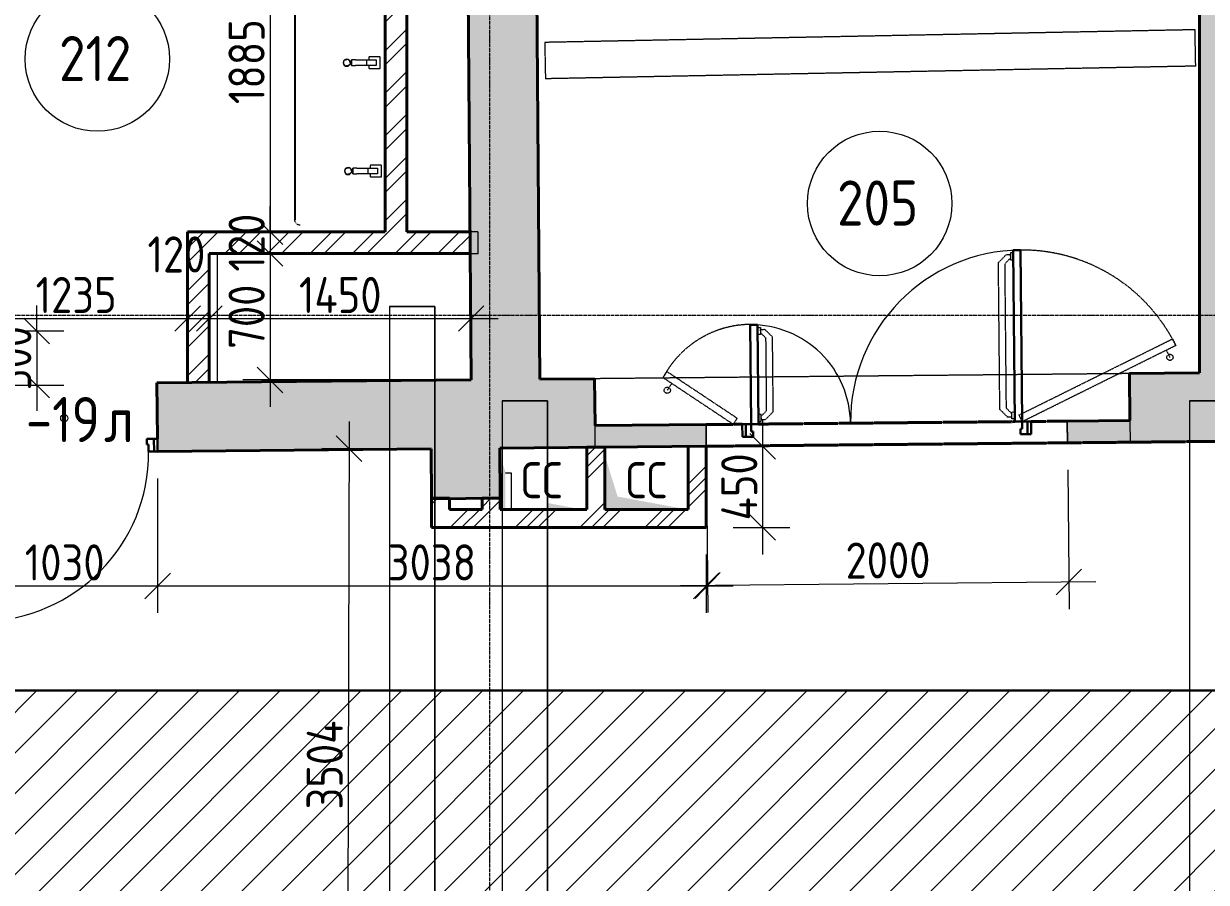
# Model space of a CAD drawing. Header units: millimetres. Extents: x -11886 to 379896, y -8130 to 47743.
# Drawn here: x 147968 to 154518, y 10265 to 15021 of the extents above; entities that cross this region are included whole.
import ezdxf

# ---------------------------------------------------------------- set-up
doc = ezdxf.new("R2010")
doc.units = ezdxf.units.MM
for name, pattern in [('ADSK_Линия сетки', [25, 20, -2.5, 0, -2.5]), ('ADSK_Сверху', [4.5, 3, -1.5]), ('ADSK_Снесено', [4.5, 3, -1.5]), ('ADSK_Штриховая_ш2 п1', [3, 2, -1])]:
    doc.linetypes.add(name, pattern=pattern)
for name, color, linetype, lineweight in [('Аннотация', 7, 'Continuous', 9), ('Каркас', 7, 'Continuous', 18), ('Марки дверей', 7, 'Continuous', 20), ('Марки помещений', 7, 'Continuous', 20), ('Оси', 7, 'Continuous', 9), ('Размеры', 7, 'Continuous', 9), ('Узлы', 7, 'Continuous', 18)]:
    doc.layers.add(name, color=color, linetype=linetype, lineweight=lineweight)
for name, color, linetype, lineweight, true_color in [('Двери', 5, 'Continuous', 18, 0x0000ff), ('Линии', 7, 'Continuous', 9, 0x00a600), ('Сантехника', 5, 'Continuous', 18, 0x0000ff), ('Стены внутренние', 5, 'Continuous', 18, 0x0000ff)]:
    doc.layers.add(name, color=color, linetype=linetype, lineweight=lineweight, true_color=true_color)
doc.styles.add('GOST Common_1', font='GOST_Common.ttf', dxfattribs={"width": 0.9, "height": 200})
doc.styles.add('GOST Common_2', font='GOST_Common.ttf', dxfattribs={"width": 0.9, "height": 250})
doc.dimstyles.new('ADSK_Основной_2_мм', dxfattribs={"dimscale": 304.8, "dimtxt": 201.142999, "dimasz": 0.463911, "dimexe": 0.492126, "dimexo": 0.492126, "dimgap": 0.098425, "dimtad": 1, "dimdec": 1, "dimrnd": 0.1, "dimdsep": 46, "dimtxsty": 'GOST Common_1', "dimblk1": 'OBLIQUE', "dimblk2": 'OBLIQUE', "dimsah": 1, "dimcen": 0.09, "dimdle": 0.492126, "dimazin": 2, "dimtfac": 1, "dimtdec": 4, "dimtix": 1, "dimtmove": 0, "dimatfit": 3, "dimfxl": 1, "dimtvp": 1, "dimtolj": 1, "dimtzin": 0, "dimlwd": 20, "dimlwe": 20, "dimarcsym": 2})
doc.dimstyles.new('ADSK_Основной_2_мм_Округление_до_1_мм', dxfattribs={"dimscale": 304.8, "dimtxt": 201.142999, "dimasz": 0.463911, "dimexe": 0.492126, "dimexo": 0.492126, "dimgap": 0.098425, "dimtad": 1, "dimdec": 0, "dimdsep": 46, "dimtxsty": 'GOST Common_1', "dimblk1": 'OBLIQUE', "dimblk2": 'OBLIQUE', "dimsah": 1, "dimcen": 0.09, "dimdle": 0.492126, "dimazin": 2, "dimtfac": 1, "dimtdec": 4, "dimtix": 1, "dimtmove": 0, "dimatfit": 3, "dimfxl": 1, "dimtvp": 1, "dimtolj": 1, "dimtzin": 0, "dimlwd": 20, "dimlwe": 20, "dimarcsym": 2})
doc.dimstyles.new('ADSK_Основной_2_мм_Округление_до_1_мм_1', dxfattribs={"dimscale": 304.8, "dimtxt": 201.142999, "dimasz": 0.463911, "dimexe": 0.492126, "dimexo": 0.492126, "dimgap": 0.098425, "dimtad": 1, "dimdec": 0, "dimdsep": 46, "dimtxsty": 'GOST Common_1', "dimblk1": 'OBLIQUE', "dimblk2": 'OBLIQUE', "dimsah": 1, "dimcen": 0.09, "dimdle": 0.492126, "dimazin": 2, "dimtfac": 1, "dimtdec": 4, "dimtix": 1, "dimtmove": 1, "dimatfit": 3, "dimfxl": 1, "dimtvp": 1, "dimtolj": 1, "dimtzin": 0, "dimlwd": 20, "dimlwe": 20, "dimarcsym": 2})
pattern_1 = [(45, (108139.4, 150), (-179.6051, 179.6051), []), (45, (108202.9, 150), (0, 359.2102), []), (45, (108075.9, 150), (0, 359.2102), [])]
pattern_2 = [(45, (108139.4, 150), (-117.8655, 117.8655), []), (45, (108217.98, 150), (-117.8655, 117.8655), [])]

# ---------------------------------------------------------------- blocks, each defined once
blk = doc.blocks.new('ADSK_БалкаЖБ_Прямоугольная - 201_4х245мм-824913-02 План 2-го этажа маркировочный')
at = {"layer": 'Каркас', "color": 253, "linetype": 'ADSK_Сверху', "true_color": 0xaaaaaa}
for p, q in [((-1801, 100.7), (-1801, -100.7)), ((-1801, 100.7), (1801, 100.7)), ((1801, -100.7), (1801, 100.7)), ((-1801, -100.7), (1801, -100.7))]:
    blk.add_line(p, q, dxfattribs=at)
blk = doc.blocks.new('Раковина с 2-3 кранами для санузла - 500x1800 3 taps-2317887-02 План 2-го этажа маркировочный')
at = {"layer": 'Сантехника'}
for p, q in [((-764.1, 503.1), (-763.2, 503.9)), ((1018.1, 499.1), (1018.9, 498.2)), ((110, 196.6), (140, 196.6)), ((110, 196.6), (110, 173.6)), ((140, 196.6), (110, 196.6)), ((140, 173.6), (140, 196.6)), ((710, 204.1), (740, 204.1)), ((710, 204.1), (710, 181.1)), ((740, 204.1), (710, 204.1)), ((740, 181.1), (740, 204.1)), ((-490, 189.1), (-460, 189.1)), ((-490, 189.1), (-490, 166.1)), ((-460, 189.1), (-490, 189.1)), ((-490, 106.5), (-490, 166.1)), ((-460, 166.1), (-460, 189.1)), ((-460, 166.1), (-460, 106.5)), ((110, 114), (110, 173.6)), ((140, 173.6), (140, 114)), ((710, 121.5), (710, 181.1)), ((740, 181.1), (740, 121.5)), ((-506.8, 91.2), (-506.8, 31.6)), ((-490, 93.1), (-504.9, 93.1)), ((-490, 71.5), (-490, 106.5)), ((-460, 106.5), (-490, 106.5)), ((-490, 51.5), (-490, 71.5)), ((-460, 106.5), (-460, 71.5)), ((-445.4, 93.1), (-460, 93.1)), ((-460, 71.5), (-460, 51.5)), ((-443.5, 31.6), (-443.5, 91.2)), ((93.2, 98.7), (93.2, 39.1)), ((110, 100.6), (95.1, 100.6)), ((110, 79), (110, 114)), ((140, 114), (110, 114)), ((110, 59), (110, 79)), ((140, 114), (140, 79)), ((154.6, 100.6), (140, 100.6)), ((140, 79), (140, 59)), ((156.5, 39.1), (156.5, 98.7)), ((693.2, 106.2), (693.2, 46.6)), ((710, 108.1), (695.1, 108.1)), ((710, 86.5), (710, 121.5)), ((740, 121.5), (710, 121.5)), ((710, 66.5), (710, 86.5)), ((740, 66.5), (710, 66.5)), ((740, 121.5), (740, 86.5)), ((754.6, 108.1), (740, 108.1)), ((740, 86.5), (740, 66.5)), ((756.5, 46.6), (756.5, 106.2)), ((-505.3, 30.1), (-445, 30.1)), ((-460, 51.5), (-490, 51.5)), ((94.7, 37.6), (155, 37.6)), ((140, 59), (110, 59)), ((694.7, 45.1), (755, 45.1))]:
    blk.add_line(p, q, dxfattribs=at)
at = {"layer": 'Сантехника', "flags": 128}
for points in [[(-775, 480), (-775, 481.2), (-774.9, 482.4), (-774.8, 483.6), (-774.6, 484.8), (-774.4, 486), (-774.1, 487.1)], [(-773.5, 489.4), (-773.1, 490.6), (-772.6, 491.7), (-772.1, 492.8), (-771.6, 493.9)], [(-770.4, 495.9), (-769.8, 496.9), (-769.1, 497.9), (-768.3, 498.9), (-767.6, 499.8)], [(-758.1, 507), (-757, 507.5), (-755.9, 508), (-754.7, 508.4)], [(-752.4, 509.1), (-751.3, 509.3), (-750.1, 509.6), (-748.9, 509.7), (-747.7, 509.9), (-746.5, 510), (-745.3, 510), (-745, 510)], [(995, 510), (996.2, 510), (997.4, 509.9), (998.6, 509.8), (999.8, 509.6), (1001, 509.4), (1002.1, 509.1)], [(1004.4, 508.5), (1005.6, 508.1), (1006.7, 507.6), (1007.8, 507.1), (1008.9, 506.6)], [(1010.9, 505.4), (1011.9, 504.8), (1012.9, 504.1), (1013.9, 503.3), (1014.8, 502.6)], [(1022, 493.1), (1022.5, 492), (1023, 490.9), (1023.4, 489.7)], [(1024.1, 487.4), (1024.3, 486.3), (1024.6, 485.1), (1024.7, 483.9), (1024.9, 482.7), (1025, 481.5), (1025, 480.3), (1025, 480)]]:
    blk.add_lwpolyline(points, dxfattribs=at)
at = {"layer": 'Сантехника'}
for centre, radius, start, end in [((-475, 215), 20, 0, 180), ((-475, 215), 20, 180, 360), ((-475, 215), 18.2, 165.15778, 180), ((-475, 215), 18.2, 180, 191.34075), ((-475, 215), 16.3, 175.36727, 180), ((-475, 215), 16.3, 175.36727, 180), ((-475, 215), 16.3, 180, 198.62064), ((-475, 215), 16.3, 180, 198.62064), ((-475, 215), 18.2, 208.98332, 219.73377), ((-475, 215), 18.2, 95.84531, 146.66266), ((-475, 215), 16.3, 216.87489, 225), ((-475, 215), 16.3, 216.87489, 225), ((-475, 215), 18.2, 225, 229.4056), ((-475, 215), 18.2, 232.75928, 242.71908), ((-475, 215), 18.2, 265.13096, 274.18327), ((-475, 215), 18.2, 85.13096, 94.18327), ((-475, 215), 18.2, 275.84531, 326.66266), ((-475, 215), 18.2, 52.75928, 62.71908), ((-475, 215), 16.3, 36.87489, 45), ((-475, 215), 16.3, 36.87489, 45), ((-475, 215), 18.2, 45, 49.4056), ((-475, 215), 18.2, 28.98332, 39.73377), ((-475, 215), 16.3, 0, 18.62064), ((-475, 215), 16.3, 0, 18.62064), ((-475, 215), 16.3, 355.36727, 360), ((-475, 215), 16.3, 355.36727, 360), ((-475, 215), 18.2, 345.15778, 360), ((-475, 215), 18.2, 0, 11.34075), ((125, 222.5), 20, 0, 180), ((125, 222.5), 20, 180, 360), ((125, 222.5), 18.2, 165.15778, 180), ((125, 222.5), 18.2, 180, 191.34075), ((125, 222.5), 16.3, 175.36727, 180), ((125, 222.5), 16.3, 175.36727, 180), ((125, 222.5), 16.3, 180, 198.62064), ((125, 222.5), 16.3, 180, 198.62064), ((125, 222.5), 18.2, 208.98332, 219.73377), ((125, 222.5), 18.2, 95.84531, 146.66266), ((125, 222.5), 16.3, 216.87489, 225), ((125, 222.5), 16.3, 216.87489, 225), ((125, 222.5), 18.2, 225, 229.4056), ((125, 222.5), 18.2, 232.75928, 242.71908), ((125, 222.5), 18.2, 265.13096, 274.18327), ((125, 222.5), 18.2, 85.13096, 94.18327), ((125, 222.5), 18.2, 275.84531, 326.66266), ((125, 222.5), 18.2, 52.75928, 62.71908), ((125, 222.5), 16.3, 36.87489, 45), ((125, 222.5), 16.3, 36.87489, 45), ((125, 222.5), 18.2, 45, 49.4056), ((125, 222.5), 18.2, 28.98332, 39.73377), ((125, 222.5), 16.3, 0, 18.62064), ((125, 222.5), 16.3, 0, 18.62064), ((125, 222.5), 16.3, 355.36727, 360), ((125, 222.5), 16.3, 355.36727, 360), ((125, 222.5), 18.2, 345.15778, 360), ((125, 222.5), 18.2, 0, 11.34075), ((725, 230), 20, 0, 180), ((725, 230), 20, 180, 360), ((725, 230), 18.2, 165.15778, 180), ((725, 230), 18.2, 180, 191.34075), ((725, 230), 16.3, 175.36727, 180), ((725, 230), 16.3, 175.36727, 180), ((725, 230), 16.3, 180, 198.62064), ((725, 230), 16.3, 180, 198.62064), ((725, 230), 18.2, 208.98332, 219.73377), ((725, 230), 18.2, 95.84531, 146.66266), ((725, 230), 16.3, 216.87489, 225), ((725, 230), 16.3, 216.87489, 225), ((725, 230), 18.2, 225, 229.4056), ((725, 230), 18.2, 232.75928, 239.32121), ((725, 230), 18.2, 265.13096, 274.18327), ((725, 230), 18.2, 85.13096, 94.18327), ((725, 230), 18.2, 275.84531, 326.66266), ((725, 230), 18.2, 52.75928, 62.71908), ((725, 230), 16.3, 36.87489, 45), ((725, 230), 16.3, 36.87489, 45), ((725, 230), 18.2, 45, 49.4056), ((725, 230), 18.2, 28.98332, 39.73377), ((725, 230), 16.3, 0, 18.62064), ((725, 230), 16.3, 0, 18.62064), ((725, 230), 16.3, 355.36727, 360), ((725, 230), 16.3, 355.36727, 360), ((725, 230), 18.2, 345.15778, 360), ((725, 230), 18.2, 0, 11.34075), ((-504.9, 91.2), 1.87, 90, 180), ((-504.9, 91.2), 1.87, 120, 150), ((-504.9, 91.2), 1.87, 120, 150), ((-504.9, 91.2), 1.87, 120, 150), ((-445.4, 91.2), 1.87, 0, 90), ((-445.4, 91.2), 1.87, 30, 60), ((-445.4, 91.2), 1.87, 30, 60), ((-445.4, 91.2), 1.87, 30, 60), ((95.1, 98.7), 1.87, 90, 180), ((95.1, 98.7), 1.87, 120, 150), ((95.1, 98.7), 1.87, 120, 150), ((95.1, 98.7), 1.87, 120, 150), ((154.6, 98.7), 1.87, 0, 90), ((154.6, 98.7), 1.87, 30, 60), ((154.6, 98.7), 1.87, 30, 60), ((154.6, 98.7), 1.87, 30, 60), ((695.1, 106.2), 1.87, 90, 180), ((695.1, 106.2), 1.87, 120, 150), ((695.1, 106.2), 1.87, 120, 150), ((695.1, 106.2), 1.87, 120, 150), ((754.6, 106.2), 1.87, 0, 90), ((754.6, 106.2), 1.87, 30, 60), ((754.6, 106.2), 1.87, 30, 60), ((754.6, 106.2), 1.87, 30, 60), ((-505.3, 31.6), 1.49, 180, 270), ((-445, 31.6), 1.49, 270, 360), ((94.7, 39.1), 1.49, 180, 270), ((155, 39.1), 1.49, 270, 360), ((694.7, 46.6), 1.49, 180, 270), ((755, 46.6), 1.49, 270, 360)]:
    blk.add_arc(centre, radius, start, end, dxfattribs=at)
blk = doc.blocks.new('AC_Дверь_Однопольная - Д-19л 1030х2200h-1983133-02 План 2-го этажа маркировочный')
at = {"layer": 'Двери', "lineweight": 30}
for p, q in [((465, 1120), (425, 1120)), ((425, 1120), (425, 190)), ((465, 190), (465, 1120)), ((-495, 190), (-515, 190)), ((-515, 190), (-515, 120)), ((-465, 190), (-495, 190)), ((-495, 190), (-495, 120)), ((-495, 120), (-495, 190)), ((-465, 150), (-465, 190)), ((-455, 150), (-465, 150)), ((-455, 120), (-455, 150)), ((425, 190), (465, 190)), ((465, 150), (455, 150)), ((455, 150), (455, 120)), ((495, 190), (465, 190)), ((465, 190), (465, 150)), ((495, 120), (495, 190)), ((515, 190), (495, 190)), ((495, 190), (495, 120)), ((515, 120), (515, 190)), ((-515, 120), (-495, 120)), ((-495, 120), (-455, 120)), ((455, 120), (495, 120)), ((495, 120), (515, 120))]:
    blk.add_line(p, q, dxfattribs=at)
at = {"layer": 'Двери'}
blk.add_arc((465, 190), 930, 90, 180, dxfattribs=at)
blk = doc.blocks.new('AC_Дверь_Двупольная - Д-16л 1500х2200h 2-V222-02 План 2-го этажа маркировочный')
at = {"layer": 'Двери', "linetype": 'ADSK_Сверху', "lineweight": 9}
for p, q in [((670.3, 984.5), (627.5, 941.7)), ((694, 984.5), (670.3, 984.5)), ((710, 995), (694, 995)), ((694, 995), (694, 956.5)), ((694, 975.8), (694, 984.5)), ((627.5, 128.4), (627.5, 941.7)), ((694, 965.7), (663.9, 935.6)), ((663.9, 134.4), (663.9, 935.6)), ((694, 956.5), (710, 956.5)), ((-710, 595), (-694, 595)), ((-694, 595), (-694, 556.5)), ((-694, 556.5), (-710, 556.5)), ((-694, 575.8), (-694, 584.5)), ((-694, 584.5), (-670.3, 584.5)), ((-694, 565.7), (-663.9, 535.6)), ((-670.3, 584.5), (-627.5, 541.7)), ((-663.9, 134.4), (-663.9, 535.6)), ((-627.5, 128.4), (-627.5, 541.7)), ((-694, 104.3), (-663.9, 134.4)), ((694, 104.3), (663.9, 134.4)), ((-694, 113.5), (-710, 113.5)), ((-710, 75), (-694, 75)), ((-694, 75), (-694, 113.5)), ((-694, 94.3), (-694, 85.6)), ((-694, 85.6), (-670.3, 85.6)), ((-670.3, 85.6), (-627.5, 128.4)), ((670.3, 85.6), (627.5, 128.4)), ((694, 85.6), (670.3, 85.6)), ((694, 75), (694, 113.5)), ((694, 113.5), (710, 113.5)), ((710, 75), (694, 75))]:
    blk.add_line(p, q, dxfattribs=at)
at = {"layer": 'Двери', "lineweight": 30}
for p, q in [((750, 1010), (710, 1010)), ((710, 1010), (710, 60)), ((750, 60), (750, 1010)), ((-750, 610), (-710, 610)), ((-750, 60), (-750, 610)), ((-710, 610), (-710, 60)), ((-800, 60), (-780, 60)), ((-800, -10), (-800, 60)), ((-780, 60), (-750, 60)), ((-780, -10), (-780, 60)), ((-780, 60), (-780, -10)), ((-710, 60), (-750, 60)), ((-750, 60), (-750, 20)), ((-750, 20), (-740, 20)), ((-740, 20), (-740, -10)), ((710, 60), (750, 60)), ((750, 20), (740, 20)), ((740, 20), (740, -10)), ((780, 60), (750, 60)), ((750, 60), (750, 20)), ((780, -10), (780, 60)), ((800, 60), (780, 60)), ((780, 60), (780, -10)), ((800, -10), (800, 60)), ((-780, -10), (-800, -10)), ((-740, -10), (-780, -10)), ((740, -10), (780, -10)), ((780, -10), (800, -10))]:
    blk.add_line(p, q, dxfattribs=at)
at = {"layer": 'Двери'}
for centre, radius, start, end in [((750, 60), 950, 90, 180), ((-750, 60), 550, 360, 90)]:
    blk.add_arc(centre, radius, start, end, dxfattribs=at)
blk = doc.blocks.new('ADSK_Марка_Помещение_ОдноЗначение - Номер-247393-02 План 2-го этажа маркировочный')
at = {"layer": 'Марки помещений'}
blk.add_circle((0, 0), 4, dxfattribs=at)
blk = doc.blocks.new('ADSK_Марка_Дверь - Типоразмер_ADSK_Марка-58376-02 План 2-го этажа маркировочный')
at = {"layer": 'Марки дверей', "lineweight": 9}
blk.add_circle((0, 0), 0.2, dxfattribs=at)
blk = doc.blocks.new('_Oblique')
at = {"color": 0, "linetype": 'ByBlock', "lineweight": -2}
blk.add_line((-0.5, -0.5), (0.5, 0.5), dxfattribs=at)
blk = doc.blocks.new('*D1610')
at = {"layer": 'Defpoints', "color": 0, "transparency": 16777216}
for p in [(151748.5, 12680.6), (153748.4, 12699.7), (151755.9, 11909.5)]:
    blk.add_point(p, dxfattribs=at)
at = {"layer": 'Размеры', "color": 0, "lineweight": 20, "transparency": 16777216}
for p, q in [((151749.9, 12530.6), (151757.3, 11759.5)), ((153749.8, 12549.7), (153757.2, 11778.7)), ((153905.8, 11930.1), (151605.9, 11908))]:
    blk.add_line(p, q, dxfattribs=at)
at = {"layer": 'Размеры', "color": 0, "lineweight": 20, "transparency": 16777216, "xscale": 141.4, "yscale": 141.4, "zscale": 141.4}
for p, rotation in [((153755.8, 11928.6), 0.5492755345304712), ((151755.9, 11909.5), 180.5492755345305)]:
    blk.add_blockref('_Oblique', p, dxfattribs=dict(at, rotation=rotation))
at = {"layer": 'Размеры', "color": 0, "lineweight": 20, "transparency": 16777216, "insert": (152754.6, 12049.1), "char_height": 200, "width": 605.475, "attachment_point": 5, "rotation": 0.54928, "style": 'GOST Common_1'}
blk.add_mtext('\\A1;2000', dxfattribs=at)
blk = doc.blocks.new('*D1633')
at = {"layer": 'Defpoints', "color": 0, "transparency": 16777216}
for p in [(147679.9, 12641.6), (148709.9, 12651.4), (148709.9, 11907.2)]:
    blk.add_point(p, dxfattribs=at)
at = {"layer": 'Размеры', "color": 0, "lineweight": 20, "transparency": 16777216}
for p, q in [((147679.9, 12491.6), (147679.9, 11757.2)), ((148709.9, 12501.4), (148709.9, 11757.2)), ((147529.9, 11907.2), (148859.9, 11907.2))]:
    blk.add_line(p, q, dxfattribs=at)
at = {"layer": 'Размеры', "color": 0, "lineweight": 20, "transparency": 16777216, "xscale": 141.4, "yscale": 141.4, "zscale": 141.4, "rotation": 180}
blk.add_blockref('_Oblique', (147679.9, 11907.2), dxfattribs=at)
at = {"layer": 'Размеры', "color": 0, "lineweight": 20, "transparency": 16777216, "xscale": 141.4, "yscale": 141.4, "zscale": 141.4}
blk.add_blockref('_Oblique', (148709.9, 11907.2), dxfattribs=at)
at = {"layer": 'Размеры', "color": 0, "lineweight": 20, "transparency": 16777216, "insert": (148194.9, 12037.2), "char_height": 200, "width": 560.473, "attachment_point": 5, "style": 'GOST Common_1'}
blk.add_mtext('\\A1;1030', dxfattribs=at)
blk = doc.blocks.new('*D1634')
at = {"layer": 'Defpoints', "color": 0, "transparency": 16777216}
for p in [(148709.9, 12651.4), (151747.9, 12230.6), (151747.9, 11907.2)]:
    blk.add_point(p, dxfattribs=at)
at = {"layer": 'Размеры', "color": 0, "lineweight": 20, "transparency": 16777216}
for p, q in [((148709.9, 12501.4), (148709.9, 11757.2)), ((151747.9, 12080.6), (151747.9, 11757.2)), ((148559.9, 11907.2), (151897.9, 11907.2))]:
    blk.add_line(p, q, dxfattribs=at)
at = {"layer": 'Размеры', "color": 0, "lineweight": 20, "transparency": 16777216, "xscale": 141.4, "yscale": 141.4, "zscale": 141.4, "rotation": 180}
blk.add_blockref('_Oblique', (148709.9, 11907.2), dxfattribs=at)
at = {"layer": 'Размеры', "color": 0, "lineweight": 20, "transparency": 16777216, "xscale": 141.4, "yscale": 141.4, "zscale": 141.4}
blk.add_blockref('_Oblique', (151747.9, 11907.2), dxfattribs=at)
at = {"layer": 'Размеры', "color": 0, "lineweight": 20, "transparency": 16777216, "insert": (150228.9, 12037.2), "char_height": 200, "width": 605.475, "attachment_point": 5, "style": 'GOST Common_1'}
blk.add_mtext('\\A1;3038', dxfattribs=at)
blk = doc.blocks.new('*D1671')
at = {"layer": 'Defpoints', "color": 0, "transparency": 16777216}
for p in [(151747.9, 12680.6), (152061, 12680.6), (151747.9, 12230.6)]:
    blk.add_point(p, dxfattribs=at)
at = {"layer": 'Размеры', "color": 0, "lineweight": 20, "transparency": 16777216}
for p, q in [((152061, 12080.6), (152061, 12830.6)), ((151897.9, 12680.6), (152211, 12680.6)), ((151897.9, 12230.6), (152211, 12230.6))]:
    blk.add_line(p, q, dxfattribs=at)
at = {"layer": 'Размеры', "color": 0, "lineweight": 20, "transparency": 16777216, "xscale": 141.4, "yscale": 141.4, "zscale": 141.4}
for p, rotation in [((152061, 12680.6), 90), ((152061, 12230.6), 270)]:
    blk.add_blockref('_Oblique', p, dxfattribs=dict(at, rotation=rotation))
at = {"layer": 'Размеры', "color": 0, "lineweight": 20, "transparency": 16777216, "insert": (151931, 12455.6), "char_height": 200, "width": 474.561, "attachment_point": 5, "rotation": 90, "style": 'GOST Common_1'}
blk.add_mtext('\\A1;450', dxfattribs=at)
blk = doc.blocks.new('*D1672')
at = {"layer": 'Defpoints', "color": 0, "transparency": 16777216}
for p in [(150224.3, 12666), (149760.6, 9162.7), (149860.6, 9162.5)]:
    blk.add_point(p, dxfattribs=at)
at = {"layer": 'Размеры', "color": 0, "lineweight": 20, "transparency": 16777216}
for p, q in [((149770.3, 12817.2), (149760.2, 9012.7)), ((150074.3, 12666.4), (149619.9, 12667.6)), ((149710.6, 9162.9), (149610.6, 9163.1))]:
    blk.add_line(p, q, dxfattribs=at)
at = {"layer": 'Размеры', "color": 0, "lineweight": 20, "transparency": 16777216, "xscale": 141.4, "yscale": 141.4, "zscale": 141.4}
for p, rotation in [((149769.9, 12667.2), 89.84855052735752), ((149760.6, 9162.7), 269.8485505273575)]:
    blk.add_blockref('_Oblique', p, dxfattribs=dict(at, rotation=rotation))
at = {"layer": 'Размеры', "color": 0, "lineweight": 20, "transparency": 16777216, "insert": (149635.2, 10915.3), "char_height": 200, "width": 625.93, "attachment_point": 5, "rotation": 89.84855, "style": 'GOST Common_1'}
blk.add_mtext('\\A1;3504', dxfattribs=at)
blk = doc.blocks.new('*D1680')
at = {"layer": 'Defpoints', "color": 0, "transparency": 16777216}
for p in [(148876, 13488.2), (148876, 13388.2), (147641.3, 13319.2)]:
    blk.add_point(p, dxfattribs=at)
at = {"layer": 'Размеры', "color": 0, "lineweight": 20, "transparency": 16777216}
for p, q in [((147641.3, 13469.2), (147641.3, 13538.2)), ((147491.3, 13388.2), (149026, 13388.2)), ((148876, 13338.2), (148876, 13238.2))]:
    blk.add_line(p, q, dxfattribs=at)
at = {"layer": 'Размеры', "color": 0, "lineweight": 20, "transparency": 16777216, "xscale": 141.4, "yscale": 141.4, "zscale": 141.4, "rotation": 180}
blk.add_blockref('_Oblique', (147641.3, 13388.2), dxfattribs=at)
at = {"layer": 'Размеры', "color": 0, "lineweight": 20, "transparency": 16777216, "xscale": 141.4, "yscale": 141.4, "zscale": 141.4}
blk.add_blockref('_Oblique', (148876, 13388.2), dxfattribs=at)
at = {"layer": 'Размеры', "color": 0, "lineweight": 20, "transparency": 16777216, "insert": (148258.6, 13518.2), "char_height": 200, "width": 560.473, "attachment_point": 5, "style": 'GOST Common_1'}
blk.add_mtext('\\A1;1235', dxfattribs=at)
blk = doc.blocks.new('*D1681')
at = {"layer": 'Defpoints', "color": 0, "transparency": 16777216}
for p in [(148876, 13488.2), (148996, 13488.2), (148996, 13388.2)]:
    blk.add_point(p, dxfattribs=at)
at = {"layer": 'Размеры', "color": 0, "lineweight": 20, "transparency": 16777216}
for p, q in [((148726, 13388.2), (149146, 13388.2)), ((148876, 13338.2), (148876, 13238.2)), ((148996, 13338.2), (148996, 13238.2))]:
    blk.add_line(p, q, dxfattribs=at)
at = {"layer": 'Размеры', "color": 0, "lineweight": 20, "transparency": 16777216, "xscale": 141.4, "yscale": 141.4, "zscale": 141.4, "rotation": 180}
blk.add_blockref('_Oblique', (148876, 13388.2), dxfattribs=at)
at = {"layer": 'Размеры', "color": 0, "lineweight": 20, "transparency": 16777216, "xscale": 141.4, "yscale": 141.4, "zscale": 141.4}
blk.add_blockref('_Oblique', (148996, 13388.2), dxfattribs=at)
at = {"layer": 'Размеры', "color": 0, "lineweight": 20, "transparency": 16777216, "insert": (148653.4, 13842.9), "char_height": 200, "width": 409.104, "attachment_point": 1, "line_spacing_factor": 1.022761, "style": 'GOST Common_1'}
blk.add_mtext('\\A1;120', dxfattribs=at)
blk = doc.blocks.new('*D1682')
at = {"layer": 'Defpoints', "color": 0, "transparency": 16777216}
for p in [(148996, 13488.2), (150446, 13388.2), (150446, 13048.1)]:
    blk.add_point(p, dxfattribs=at)
at = {"layer": 'Размеры', "color": 0, "lineweight": 20, "transparency": 16777216}
for p, q in [((150446, 13198.1), (150446, 13538.2)), ((148846, 13388.2), (150596, 13388.2)), ((148996, 13338.2), (148996, 13238.2))]:
    blk.add_line(p, q, dxfattribs=at)
at = {"layer": 'Размеры', "color": 0, "lineweight": 20, "transparency": 16777216, "xscale": 141.4, "yscale": 141.4, "zscale": 141.4, "rotation": 180}
blk.add_blockref('_Oblique', (148996, 13388.2), dxfattribs=at)
at = {"layer": 'Размеры', "color": 0, "lineweight": 20, "transparency": 16777216, "xscale": 141.4, "yscale": 141.4, "zscale": 141.4}
blk.add_blockref('_Oblique', (150446, 13388.2), dxfattribs=at)
at = {"layer": 'Размеры', "color": 0, "lineweight": 20, "transparency": 16777216, "insert": (149721, 13518.2), "char_height": 200, "width": 580.928, "attachment_point": 5, "style": 'GOST Common_1'}
blk.add_mtext('\\A1;1450', dxfattribs=at)
blk = doc.blocks.new('*D1560')
at = {"layer": 'Defpoints', "color": 0, "transparency": 16777216}
for p in [(149432.6, 15753), (149332.6, 13868.1), (149432.6, 13868.1)]:
    blk.add_point(p, dxfattribs=at)
at = {"layer": 'Размеры', "color": 0, "lineweight": 20, "transparency": 16777216}
for p, q in [((149332.6, 15903), (149332.6, 13718.1)), ((149282.6, 15753), (149182.6, 15753)), ((149282.6, 13868.1), (149182.6, 13868.1))]:
    blk.add_line(p, q, dxfattribs=at)
at = {"layer": 'Размеры', "color": 0, "lineweight": 20, "transparency": 16777216, "xscale": 141.4, "yscale": 141.4, "zscale": 141.4}
for p, rotation in [((149332.6, 15753), 90), ((149332.6, 13868.1), 270)]:
    blk.add_blockref('_Oblique', p, dxfattribs=dict(at, rotation=rotation))
at = {"layer": 'Размеры', "color": 0, "lineweight": 20, "transparency": 16777216, "insert": (149202.6, 14810.5), "char_height": 200, "width": 560.473, "attachment_point": 5, "rotation": 90, "style": 'GOST Common_1'}
blk.add_mtext('\\A1;1885', dxfattribs=at)
blk = doc.blocks.new('*D1561')
at = {"layer": 'Defpoints', "color": 0, "transparency": 16777216}
for p in [(149432.6, 13868.1), (149332.6, 13748.1), (149432.6, 13748.1)]:
    blk.add_point(p, dxfattribs=at)
at = {"layer": 'Размеры', "color": 0, "lineweight": 20, "transparency": 16777216}
for p, q in [((149332.6, 13868.1), (149332.6, 14009.5)), ((149282.6, 13868.1), (149182.6, 13868.1)), ((149332.6, 13868.1), (149332.6, 13748.1)), ((149282.6, 13748.1), (149182.6, 13748.1)), ((149332.6, 13748.1), (149332.6, 13606.7))]:
    blk.add_line(p, q, dxfattribs=at)
at = {"layer": 'Размеры', "color": 0, "lineweight": 20, "transparency": 16777216, "xscale": 141.4, "yscale": 141.4, "zscale": 141.4}
for p, rotation in [((149332.6, 13868.1), 270), ((149332.6, 13748.1), 90)]:
    blk.add_blockref('_Oblique', p, dxfattribs=dict(at, rotation=rotation))
at = {"layer": 'Размеры', "color": 0, "lineweight": 20, "transparency": 16777216, "insert": (149202.6, 13808.1), "char_height": 200, "width": 409.104, "attachment_point": 5, "rotation": 90, "style": 'GOST Common_1'}
blk.add_mtext('\\A1;120', dxfattribs=at)
blk = doc.blocks.new('*D1562')
at = {"layer": 'Defpoints', "color": 0, "transparency": 16777216}
for p in [(149432.6, 13748.1), (149332.6, 13048.1), (150579.6, 13048.1)]:
    blk.add_point(p, dxfattribs=at)
at = {"layer": 'Размеры', "color": 0, "lineweight": 20, "transparency": 16777216}
for p, q in [((149332.6, 13898.1), (149332.6, 12898.1)), ((149282.6, 13748.1), (149182.6, 13748.1)), ((150429.6, 13048.1), (149182.6, 13048.1))]:
    blk.add_line(p, q, dxfattribs=at)
at = {"layer": 'Размеры', "color": 0, "lineweight": 20, "transparency": 16777216, "xscale": 141.4, "yscale": 141.4, "zscale": 141.4}
for p, rotation in [((149332.6, 13748.1), 90), ((149332.6, 13048.1), 270)]:
    blk.add_blockref('_Oblique', p, dxfattribs=dict(at, rotation=rotation))
at = {"layer": 'Размеры', "color": 0, "lineweight": 20, "transparency": 16777216, "insert": (149202.6, 13398.1), "char_height": 200, "width": 454.106, "attachment_point": 5, "rotation": 90, "style": 'GOST Common_1'}
blk.add_mtext('\\A1;700', dxfattribs=at)
blk = doc.blocks.new('*D1563')
at = {"layer": 'Defpoints', "color": 0, "transparency": 16777216}
for p in [(147541.3, 13319.2), (147391.3, 13018.8), (148040.3, 13018.8)]:
    blk.add_point(p, dxfattribs=at)
at = {"layer": 'Размеры', "color": 0, "lineweight": 20, "transparency": 16777216}
for p, q in [((148040.3, 13319.2), (148040.3, 13460.6)), ((147691.3, 13319.2), (148190.3, 13319.2)), ((148040.3, 13319.2), (148040.3, 13018.8)), ((147541.3, 13018.8), (148190.3, 13018.8)), ((148040.3, 13018.8), (148040.3, 12877.4))]:
    blk.add_line(p, q, dxfattribs=at)
at = {"layer": 'Размеры', "color": 0, "lineweight": 20, "transparency": 16777216, "xscale": 141.4, "yscale": 141.4, "zscale": 141.4}
for p, rotation in [((148040.3, 13319.2), 270), ((148040.3, 13018.8), 90)]:
    blk.add_blockref('_Oblique', p, dxfattribs=dict(at, rotation=rotation))
at = {"layer": 'Размеры', "color": 0, "lineweight": 20, "transparency": 16777216, "insert": (147910.3, 13169), "char_height": 200, "width": 454.106, "attachment_point": 5, "rotation": 90, "style": 'GOST Common_1'}
blk.add_mtext('\\A1;300', dxfattribs=at)

msp = doc.modelspace()

# ---------------------------------------------------------------- hatches: boundary and pattern name
at = {"lineweight": 13, "true_color": 0x636466, "transparency": 33554559}
h = msp.add_hatch(dxfattribs=at)
h.set_pattern_fill('ANSI31', color=251, scale=50)
h.set_pattern_definition([(45, (108139.4, 85026.59), (-112.2532, 112.2532), [])])
h.paths.add_polyline_path([(158072.8, 8682.3), (164353.35, 8682.3), (164172.02, 43909.21), (154172.61, 43909.21), (154172.61, 21084.06), (154859.25, 21054.57), (154861.07, 11328.12), (108910.53, 11328.12), (108910.53, 8679.25), (108429.9, 8679.25), (108429.9, 456.79), (116412.4, 422.02), (116412.4, 2336.48), (127112.04, 2336.48), (127112.04, -2582.57), (139475.8, -2582.57), (139475.8, 2335.74), (150176.33, 2256.79), (150176.33, 300.23), (158072.8, 300.23)])
at = {"layer": 'Стены внутренние', "true_color": 0xc0c0c0}
for points in [[(150445.97, 13048.1), (150825.95, 13051.74), (150769.75, 20574.06), (150389.74, 20574.06), (150434.52, 14580.77)], [(154479.25, 13086.77), (154859.25, 13090.41), (154859.25, 20545.02), (154681.43, 20545.84), (154681.43, 20574.06), (154479.25, 20574.06), (154479.25, 15128.81)], [(154095.45, 12703.07), (154861.07, 12710.41), (154857.43, 13090.39), (154091.81, 13083.05), (154095.3, 12719.42)], [(150227.08, 12389.16), (150607.06, 12393.03), (150604.24, 12669.6), (150224.25, 12665.96)]]:
    msp.add_hatch(color=9, dxfattribs=at).paths.add_polyline_path(points)
at = {"layer": 'Стены внутренние', "lineweight": 9}
h = msp.add_hatch(dxfattribs=at)
h.set_pattern_fill('FP_2', color=256, style=0, pattern_type=2)
h.set_pattern_definition(pattern_2)
h.paths.add_polyline_path([(149969.75, 13868.1), (150089.75, 13868.1), (150089.75, 15752.96), (149969.75, 15752.96), (149969.75, 13934.96)])
h = msp.add_hatch(dxfattribs=at)
h.set_pattern_fill('FP_2', color=256, style=0, pattern_type=2)
h.set_pattern_definition(pattern_2)
h.paths.add_polyline_path([(148875.97, 13033.05), (148995.97, 13034.2), (148995.97, 13868.1), (148875.97, 13868.1), (148875.97, 13048.1)])
h = msp.add_hatch(dxfattribs=at)
h.set_pattern_fill('FP_2', color=256, style=0, pattern_type=2)
h.set_pattern_definition(pattern_2)
h.paths.add_polyline_path([(150440.74, 13748.1), (150439.84, 13868.1), (148995.97, 13868.1), (148995.97, 13748.1), (150389.74, 13748.1)])
at = {"layer": 'Стены внутренние', "true_color": 0xc0c0c0}
h = msp.add_hatch(color=9, dxfattribs=at)
h.paths.add_polyline_path([(147391.3, 12638.8), (147679.93, 12641.56), (147676.29, 13021.55), (147391.3, 13018.81), (147391.3, 12735.24)])
h.paths.add_polyline_path([(148709.88, 12651.44), (151133.26, 12674.67), (151129.62, 13054.65), (148706.24, 13031.42), (148709.74, 12665.96)])
h = msp.add_hatch(color=9, dxfattribs=at)
h.paths.add_polyline_path([(151133.26, 12674.67), (151748.46, 12680.57), (151747.31, 12800.56), (151132.11, 12794.67), (151133.21, 12679.7)])
h.paths.add_polyline_path([(153748.37, 12699.74), (154095.45, 12703.07), (154094.3, 12823.06), (153747.22, 12819.74), (153748.3, 12706.98)])
at = {"layer": 'Стены внутренние', "lineweight": 9}
h = msp.add_hatch(dxfattribs=at)
h.set_pattern_fill('FP_1', color=256, style=0, pattern_type=2)
h.set_pattern_definition(pattern_1)
h.paths.add_polyline_path([(151186.13, 12330.56), (151186.36, 12331.45), (151186.36, 12674.7), (151086.36, 12674.22), (151086.36, 12330.56)])
h = msp.add_hatch(dxfattribs=at)
h.set_pattern_fill('FP_1', color=256, style=0, pattern_type=2)
h.set_pattern_definition(pattern_1)
h.paths.add_polyline_path([(151647.88, 12230.56), (151747.88, 12230.56), (151747.31, 12680.56), (151647.88, 12679.6), (151647.88, 12325.18)])
h = msp.add_hatch(dxfattribs=at)
h.set_pattern_fill('FP_1', color=256, style=0, pattern_type=2)
h.set_pattern_definition(pattern_1)
h.paths.add_polyline_path([(150227.04, 12230.56), (150327.04, 12230.56), (150327.04, 12390.17), (150227.08, 12389.16), (150227.04, 12330.56)])
h = msp.add_hatch(dxfattribs=at)
h.set_pattern_fill('FP_1', color=256, style=0, pattern_type=2)
h.set_pattern_definition(pattern_1)
h.paths.add_polyline_path([(150506.36, 12330.56), (150606.36, 12331.45), (150606.36, 12393.02), (150506.36, 12392), (150506.36, 12331.45)])
h = msp.add_hatch(dxfattribs=at)
h.set_pattern_fill('FP_1', color=256, style=0, pattern_type=2)
h.set_pattern_definition(pattern_1)
h.paths.add_polyline_path([(151596.68, 12230.56), (151647.88, 12230.56), (151647.88, 12330.56), (150327.04, 12330.56), (150327.04, 12230.56), (151436.32, 12230.56)])
at = {"layer": 'Узлы', "true_color": 0x808080}
h = msp.add_hatch(color=8, dxfattribs=at)
h.paths.add_polyline_path([(150868.36, 12331.45), (151056.36, 12331.45), (150868.36, 12366.49)])
h.paths.add_polyline_path([(150636.36, 12331.45), (150636.36, 12536.1), (150606.36, 12631.27), (150607.06, 12331.45), (150608.83, 12331.45)])
msp.add_hatch(color=8, dxfattribs=at).paths.add_polyline_path([(151636.36, 12331.45), (151257.07, 12402.16), (151186.36, 12631.27), (151186.36, 12331.45), (151436.32, 12331.45)])

# ---------------------------------------------------------------- linework, layer by layer
at = {"color": 5}
msp.add_line((149469.75, 15674.96), (149469.75, 13934.96), dxfattribs=at)
at = {"color": 251, "lineweight": 30, "true_color": 0x636466}
msp.add_lwpolyline([(108910.53, 11328.12), (154861.07, 11328.12), (154859.25, 21054.57), (154172.61, 21084.06)], dxfattribs=at)
at = {"layer": 'Каркас', "color": 253, "linetype": 'ADSK_Сверху', "true_color": 0xaaaaaa}
for p, q in [((150244.69, 13454), (149994.69, 13454)), ((149994.69, 13454), (149994.69, 8999.43)), ((150244.69, 13454), (150244.69, 8999.43)), ((150868.36, 12931.46), (150618.36, 12931.46)), ((150618.36, 12931.46), (150618.36, 9131.22)), ((150868.36, 12931.46), (150868.36, 9131.22)), ((154674.31, 12931.46), (154424.31, 12931.46)), ((154424.31, 12931.46), (154424.31, 9131.22))]:
    msp.add_line(p, q, dxfattribs=at)
at = {"layer": 'Каркас', "color": 253, "linetype": 'ADSK_Сверху', "true_color": 0xb2b2b2}
for p, q in [((149994.69, 13454), (150244.69, 13454)), ((149994.69, 13454), (149994.69, 8999.43)), ((150244.69, 8999.43), (150244.69, 13454)), ((150618.36, 12931.46), (150868.36, 12931.46)), ((150618.36, 12931.46), (150618.36, 9131.22)), ((150868.36, 9131.22), (150868.36, 12931.46)), ((154424.31, 12931.46), (154674.31, 12931.46)), ((154424.31, 12931.46), (154424.31, 9131.22))]:
    msp.add_line(p, q, dxfattribs=at)
at = {"layer": 'Линии', "linetype": 'ADSK_Штриховая_ш2 п1'}
for p, q in [((153479.5, 12853.16), (154330.61, 13275.19)), ((153497.27, 12817.32), (154348.38, 13239.35)), ((154330.61, 13275.19), (154348.38, 13239.35)), ((154316.05, 13173.09), (154296.06, 13213.41)), ((151508.65, 13060.47), (151530.8, 13093.78)), ((151897.34, 12801.98), (151508.65, 13060.47)), ((151919.49, 12835.29), (151530.8, 13093.78)), ((151532.36, 12990.66), (151557.28, 13028.13)), ((153479.5, 12853.16), (153497.27, 12817.32)), ((151847.34, 12801.5), (151897.34, 12801.98)), ((151897.34, 12801.98), (151919.49, 12835.29)), ((153497.27, 12817.32), (153547.26, 12817.8))]:
    msp.add_line(p, q, dxfattribs=at)
for centre in [(154316.05, 13173.09), (151532.36, 12990.66)]:
    msp.add_circle(centre, 17, dxfattribs=at)
for centre, radius, start, end in [((153497.27, 12817.32), 950, 26.374875, 90.612324), ((151997.3, 12802.96), 552.35, 90, 152.211354)]:
    msp.add_arc(centre, radius, start, end, dxfattribs=at)
at = {"layer": 'Оси', "linetype": 'ADSK_Линия сетки'}
for p, q in [((150549.31, -5917.65), (150549.31, 21818.8)), ((97053.17, 13406.79), (165281.12, 13406.79))]:
    msp.add_line(p, q, dxfattribs=at)
at = {"layer": 'Стены внутренние', "color": 18, "lineweight": 40, "true_color": 0x000000}
for p, q in [((150389.74, 20574.06), (150445.97, 13048.1)), ((150825.95, 13051.74), (150769.75, 20574.06)), ((154479.25, 20574.06), (154479.25, 13086.77)), ((149969.75, 15752.96), (149969.75, 13868.1)), ((150089.75, 13868.1), (150089.75, 15752.96)), ((148875.97, 13868.1), (148875.97, 13033.05)), ((149969.75, 13868.1), (148875.97, 13868.1)), ((150439.84, 13868.1), (150089.75, 13868.1)), ((148995.97, 13034.2), (148995.97, 13748.1)), ((148995.97, 13748.1), (150440.74, 13748.1)), ((150445.97, 13048.1), (148706.24, 13031.42)), ((151129.62, 13054.65), (150825.95, 13051.74)), ((151132.11, 12794.67), (151129.62, 13054.65)), ((154479.25, 13086.77), (154091.81, 13083.05)), ((154091.81, 13083.05), (154094.3, 12823.06)), ((148706.24, 13031.42), (148709.21, 12721.44)), ((151747.31, 12800.56), (151132.11, 12794.67)), ((154094.3, 12823.06), (153747.22, 12819.74)), ((148709.88, 12651.44), (150224.25, 12665.96)), ((150224.25, 12665.96), (150227.08, 12389.16)), ((150604.24, 12669.6), (151748.46, 12680.57)), ((150607.06, 12393.03), (150604.24, 12669.6)), ((151086.36, 12674.7), (151086.36, 12330.56)), ((151186.36, 12674.7), (151086.36, 12674.7)), ((151186.36, 12330.56), (151186.36, 12674.7)), ((151647.88, 12679.6), (151647.88, 12330.56)), ((151747.88, 12230.56), (151747.88, 12680.56)), ((150227.04, 12393.08), (150227.04, 12230.56)), ((150327.04, 12393.08), (150227.04, 12393.08)), ((150227.08, 12389.16), (150607.06, 12393.03)), ((150327.04, 12330.56), (150327.04, 12393.08)), ((150506.36, 12393.08), (150506.36, 12330.56)), ((150606.36, 12393.08), (150506.36, 12393.08)), ((150606.36, 12330.56), (150606.36, 12393.08)), ((150506.36, 12330.56), (150327.04, 12330.56)), ((151086.36, 12330.56), (150606.36, 12330.56)), ((151647.88, 12330.56), (151186.36, 12330.56)), ((150227.04, 12230.56), (151747.88, 12230.56))]:
    msp.add_line(p, q, dxfattribs=at)
at = {"layer": 'Стены внутренние', "color": 18, "linetype": 'ADSK_Сверху', "true_color": 0x000000}
for p, q in [((149969.75, 14009.17), (149969.75, 13868.1)), ((150089.75, 13868.1), (150089.75, 14009.17)), ((149969.75, 13868.1), (148978.81, 13868.1)), ((150482.84, 13868.1), (150089.75, 13868.1)), ((150482.84, 13868.1), (150484.09, 13748.1)), ((149041.37, 13034.63), (149041.37, 13748.1)), ((149041.37, 13748.1), (150484.09, 13748.1)), ((149041.37, 13034.63), (148978.81, 13034.03)), ((154091.81, 13083.05), (151129.62, 13054.65)), ((151133.26, 12674.67), (151129.62, 13054.65)), ((154091.81, 13083.05), (154095.45, 12703.07)), ((151133.26, 12674.67), (154095.45, 12703.07)), ((150636.36, 12533.63), (150669.47, 12533.63)), ((150669.47, 12331.45), (150669.47, 12533.63))]:
    msp.add_line(p, q, dxfattribs=at)
at = {"layer": 'Стены внутренние', "color": 18, "linetype": 'ADSK_Снесено', "lineweight": 40, "true_color": 0x000000}
for p, q in [((151947.3, 12802.48), (151747.31, 12800.56)), ((153457.23, 12816.96), (152037.29, 12803.34)), ((153747.22, 12819.74), (153547.22, 12817.82)), ((151748.46, 12680.57), (155257.61, 12714.21))]:
    msp.add_line(p, q, dxfattribs=at)
at = {"layer": 'Стены внутренние', "color": 18, "true_color": 0x000000}
for p, q in [((151748.46, 12680.57), (151747.31, 12800.56)), ((153747.22, 12819.74), (153748.37, 12699.74))]:
    msp.add_line(p, q, dxfattribs=at)
at = {"layer": 'Стены внутренние', "color": 18, "linetype": 'ADSK_Снесено', "true_color": 0x000000}
for p, q in [((151747.31, 12800.56), (151748.46, 12680.57)), ((153748.37, 12699.74), (153747.22, 12819.74))]:
    msp.add_line(p, q, dxfattribs=at)

# ---------------------------------------------------------------- block references
at = {"layer": 'Двери', "linetype": 'ADSK_Сверху', "lineweight": 9, "rotation": 0.5492755352822799}
msp.add_blockref('AC_Дверь_Двупольная - Д-16л 1500х2200h 2-V222-02 План 2-го этажа маркировочный', (152747.84, 12750.15), dxfattribs=at)
at = {"layer": 'Двери', "rotation": 180.5492755352822}
msp.add_blockref('AC_Дверь_Однопольная - Д-19л 1030х2200h-1983133-02 План 2-го этажа маркировочный', (148193.09, 12836.49), dxfattribs=at)
at = {"layer": 'Каркас', "color": 253, "linetype": 'ADSK_Сверху', "true_color": 0xaaaaaa, "rotation": 181.1157606201488}
msp.add_blockref('ADSK_БалкаЖБ_Прямоугольная - 201_4х245мм-824913-02 План 2-го этажа маркировочный', (152656.24, 14851.52), dxfattribs=at)
at = {"layer": 'Марки дверей', "xscale": 99.99999999999993, "yscale": 99.99999999999993, "zscale": 99.99999999999993}
msp.add_blockref('ADSK_Марка_Дверь - Типоразмер_ADSK_Марка-58376-02 План 2-го этажа маркировочный', (148193.09, 12836.49), dxfattribs=at)
at = {"layer": 'Марки помещений', "xscale": 99.99999999999993, "yscale": 99.99999999999993, "zscale": 99.99999999999993}
for p in [(148376.03, 14825.09), (152708.61, 14025.09)]:
    msp.add_blockref('ADSK_Марка_Помещение_ОдноЗначение - Номер-247393-02 План 2-го этажа маркировочный', p, dxfattribs=at)
at = {"layer": 'Сантехника', "rotation": 90}
msp.add_blockref('Раковина с 2-3 кранами для санузла - 500x1800 3 taps-2317887-02 План 2-го этажа маркировочный', (149979.75, 14679.96), dxfattribs=at)

# ---------------------------------------------------------------- texts
at = {"layer": 'Аннотация', "char_height": 200, "width": 317.4683, "attachment_point": 1, "style": 'GOST Common_2'}
for insert in [(150722.7, 12592.54), (151302.7, 12592.54)]:
    msp.add_mtext('СС', dxfattribs=dict(at, insert=insert))
at = {"layer": 'Марки дверей', "lineweight": 9, "char_height": 250, "attachment_point": 1, "style": 'GOST Common_1'}
for s, insert, width in [('-19', (147979.51, 12953.51), 526.7087), ('\\fGOST Common|b0|i0|c204|p34|;\\W.9;л', (148414.09, 12953.51), 194.8101)]:
    msp.add_mtext(s, dxfattribs=dict(at, insert=insert, width=width))
at = {"layer": 'Марки помещений', "lineweight": 9, "char_height": 250, "attachment_point": 1, "style": 'GOST Common_1'}
for s, insert, width in [('212', (148163.62, 14952.82), 526.7087), ('205', (152472.35, 14152.82), 584.4302)]:
    msp.add_mtext(s, dxfattribs=dict(at, insert=insert, width=width))

# ---------------------------------------------------------------- dimensions: what is measured, and where the dimension line sits
at = {"layer": 'Размеры', "lineweight": 20}
for base, p1, p2, angle, dimstyle, override, picture, middle in [((149332.64, 13868.1), (149432.62, 15752.96), (149432.62, 13868.1), 90, 'ADSK_Основной_2_мм_Округление_до_1_мм', {"dimpost": '<>', "dimfxl": 1884.862399}, '*D1560', (149202.64, 14810.53)), ((149332.64, 13748.1), (149432.62, 13868.1), (149432.62, 13748.1), 90, 'ADSK_Основной_2_мм_Округление_до_1_мм', {"dimpost": '<>', "dimfxl": 120}, '*D1561', (149202.64, 13808.1)), ((149332.64, 13048.1), (149432.62, 13748.1), (150579.64, 13048.1), 90, 'ADSK_Основной_2_мм_Округление_до_1_мм', {"dimpost": '<>', "dimfxl": 1343.742932}, '*D1562', (149202.64, 13398.1)), ((148040.31, 13018.81), (147541.3, 13319.15), (147391.3, 13018.81), 90, 'ADSK_Основной_2_мм_Округление_до_1_мм', {"dimpost": '<>', "dimfxl": 335.710209}, '*D1563', (147910.31, 13168.98)), ((149760.59, 9162.75), (150224.25, 12665.96), (149860.58, 9162.48), 89.848551, 'ADSK_Основной_2_мм_Округление_до_1_мм', {"dimpost": '<>', "dimfxl": 3522.300978}, '*D1672', (149635.23, 10915.3)), ((152061.04, 12680.56), (151747.88, 12230.56), (151747.88, 12680.56), 90, 'ADSK_Основной_2_мм_Округление_до_1_мм', {"dimpost": '<>', "dimfxl": 450}, '*D1671', (151931.04, 12455.56)), ((151755.85, 11909.47), (153748.37, 12699.74), (151748.46, 12680.57), 0.549276, 'ADSK_Основной_2_мм', {"dimpost": '<>', "dimfxl": 2000}, '*D1610', (152754.56, 12049.05))]:
    dim = msp.add_linear_dim(base=base, p1=p1, p2=p2, angle=angle, dimstyle=dimstyle, override=override, dxfattribs=at)
    dim.commit()
    dim.dimension.update_dxf_attribs({"geometry": picture, "text_midpoint": middle})
dim = msp.add_linear_dim(base=(148995.97, 13388.23), p1=(148875.97, 13488.22), p2=(148995.97, 13488.22), dimstyle='ADSK_Основной_2_мм_Округление_до_1_мм_1', override={"dimpost": '<>', "dimfxl": 120}, dxfattribs=at)
dim.commit()
dim.dimension.update_dxf_attribs({"geometry": '*D1681', "text_midpoint": (148857.96, 13546.27), "dimtype": 160})
for base, p1, p2, override, picture, middle in [((148875.97, 13388.23), (147641.3, 13319.15), (148875.97, 13488.22), {"dimpost": '<>', "dimfxl": 1246.186085}, '*D1680', (148258.64, 13518.23)), ((150445.97, 13388.23), (148995.97, 13488.22), (150445.97, 13048.1), {"dimpost": '<>', "dimfxl": 1515.32348}, '*D1682', (149720.97, 13518.23)), ((148709.88, 11907.22), (147679.93, 12641.56), (148709.88, 12651.44), {"dimpost": '<>', "dimfxl": 1030}, '*D1633', (148194.91, 12037.22)), ((151747.88, 11907.22), (148709.88, 12651.44), (151747.88, 12230.56), {"dimpost": '<>', "dimfxl": 3067.013891}, '*D1634', (150228.88, 12037.22))]:
    dim = msp.add_linear_dim(base=base, p1=p1, p2=p2, dimstyle='ADSK_Основной_2_мм_Округление_до_1_мм', override=override, dxfattribs=at)
    dim.commit()
    dim.dimension.update_dxf_attribs({"geometry": picture, "text_midpoint": middle})

doc.saveas('drawing.dxf')
